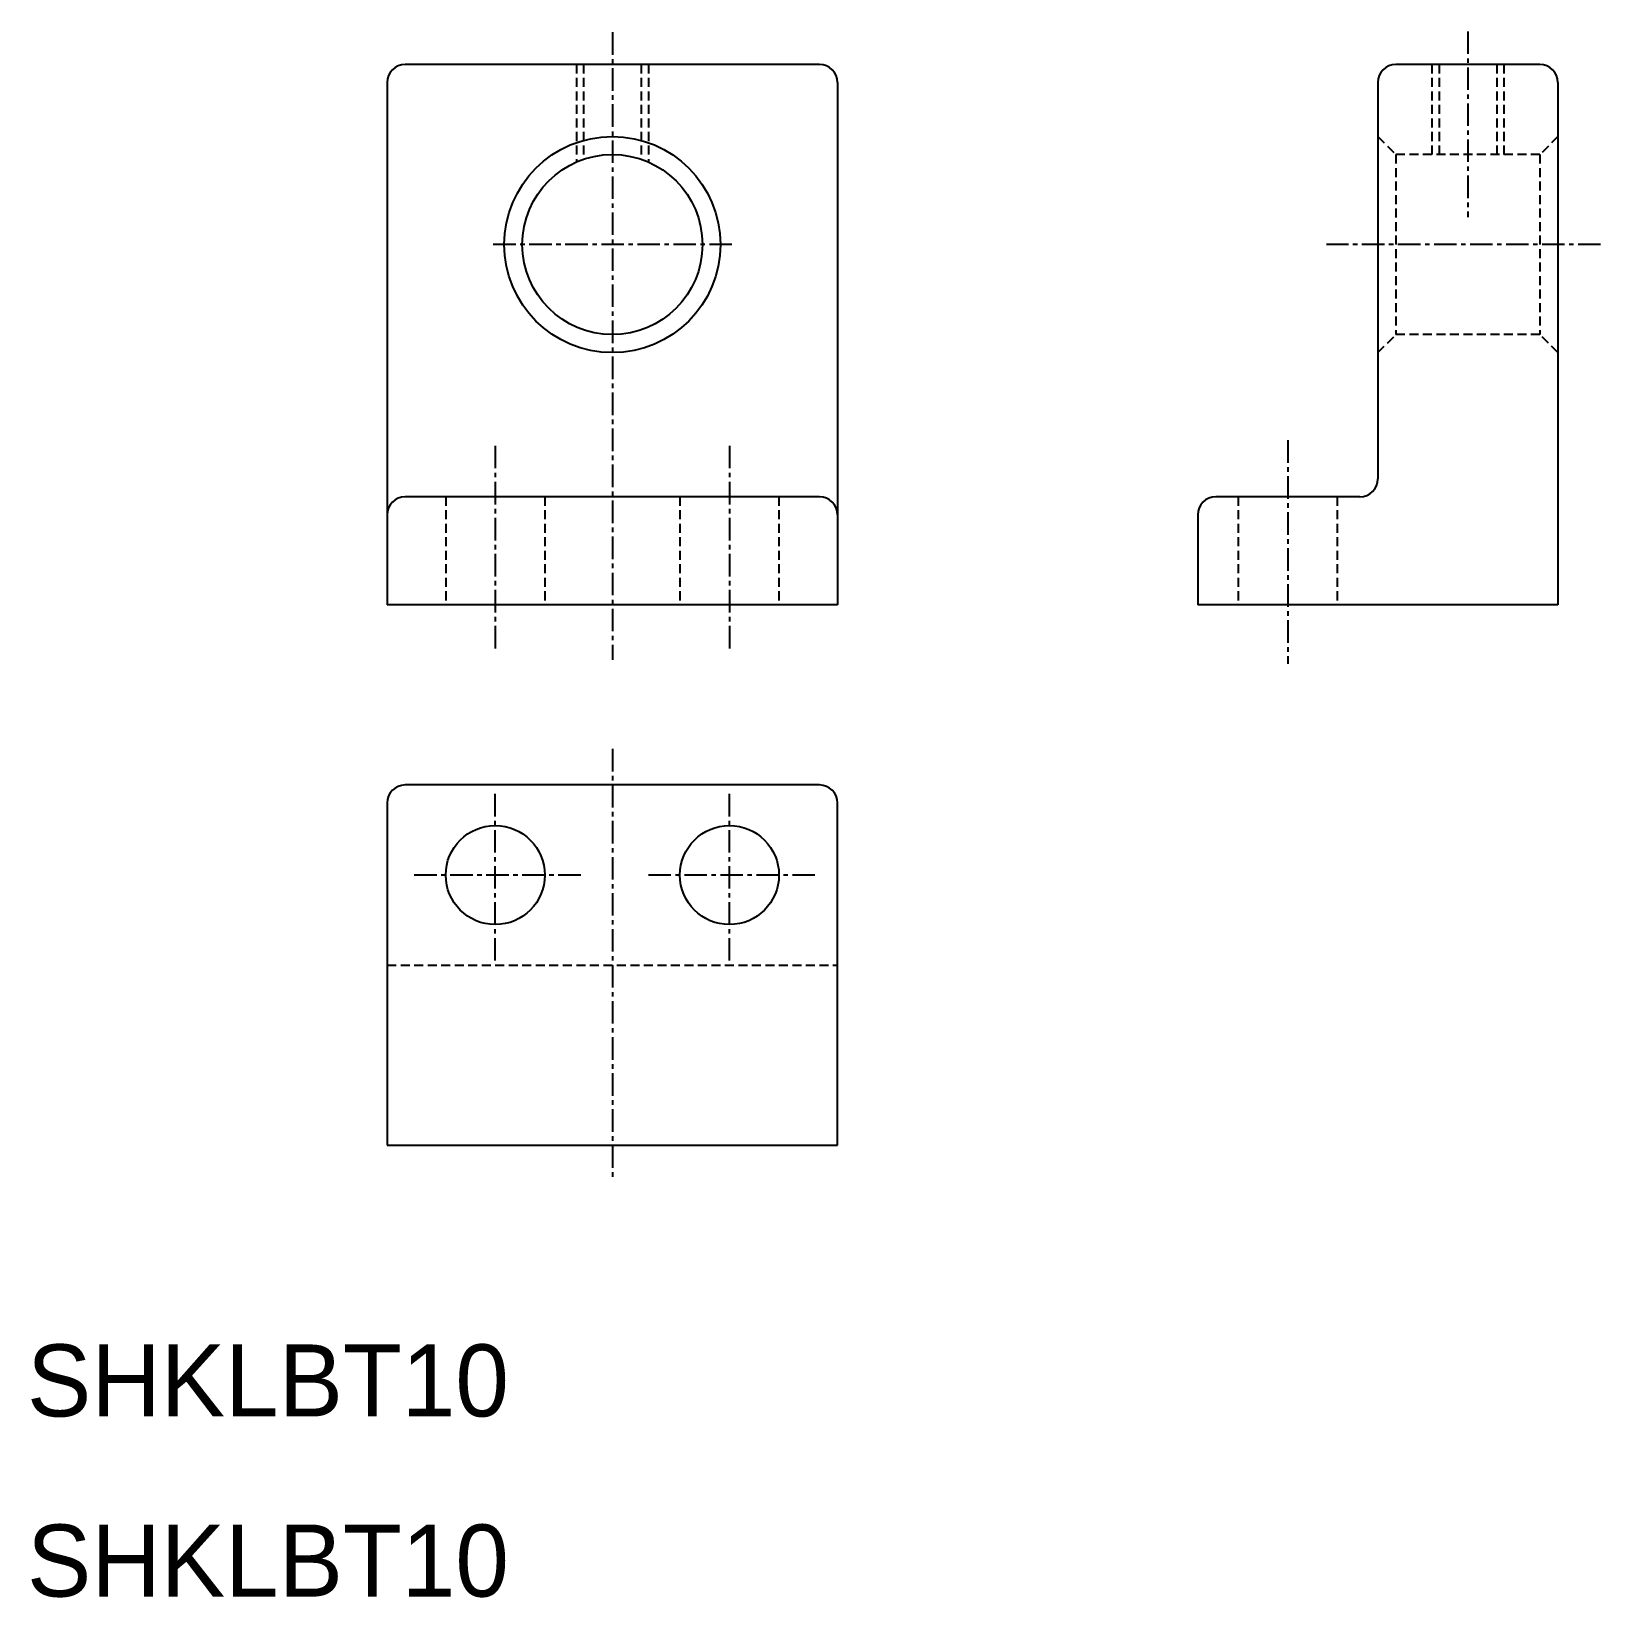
# Model space of a CAD drawing. Extents: x 10.2 to 97.4, y 9.9 to 96.9.
import ezdxf

# ---------------------------------------------------------------- set-up
doc = ezdxf.new("R2010")
doc.units = 0
doc.linetypes.add('CENTER', pattern=[2, 1.25, -0.25, 0.25, -0.25])
doc.linetypes.add('DASHED', pattern=[0.75, 0.5, -0.25])
doc.layers.get('0').update_dxf_attribs({"linetype": 'CONTINUOUS'})
doc.layers.add('CENTER', color=1, linetype='CENTER')

msp = doc.modelspace()

# ---------------------------------------------------------------- linework, layer by layer
at = {"color": 7, "linetype": 'CONTINUOUS'}
for p, q in [((54, 95.057), (31, 95.057)), ((94, 95.057), (86, 95.057)), ((30, 94.057), (30, 65.057)), ((55, 94.057), (55, 65.057)), ((85, 94.057), (85, 72.057)), ((95, 94.057), (95, 65.057)), ((54, 71.057), (31, 71.057)), ((84, 71.057), (76, 71.057)), ((75, 70.057), (75, 65.057)), ((55, 65.057), (30, 65.057)), ((95, 65.057), (75, 65.057)), ((54, 55.057), (31, 55.057)), ((30, 54.057), (30, 35.057)), ((55, 35.057), (55, 54.057)), ((30, 35.057), (55, 35.057))]:
    msp.add_line(p, q, dxfattribs=at)
at = {"color": 3, "linetype": 'DASHED'}
for p, q in [((40.5, 95.057), (40.5, 89.639)), ((40.9, 95.057), (40.9, 89.794)), ((44.1, 95.057), (44.1, 89.794)), ((44.5, 95.057), (44.5, 89.639)), ((88, 95.057), (88, 90.057)), ((88.4, 95.057), (88.4, 90.057)), ((91.6, 95.057), (91.6, 90.057)), ((92, 95.057), (92, 90.057)), ((85, 91.057), (86, 90.057)), ((95, 91.057), (94, 90.057)), ((94, 90.057), (86, 90.057)), ((86, 90.057), (86, 80.057)), ((94, 90.057), (94, 80.057)), ((85, 79.057), (86, 80.057)), ((94, 80.057), (86, 80.057)), ((95, 79.057), (94, 80.057)), ((33.25, 71.057), (33.25, 65.057)), ((38.75, 71.057), (38.75, 65.057)), ((46.25, 71.057), (46.25, 65.057)), ((51.75, 71.057), (51.75, 65.057)), ((77.25, 71.057), (77.25, 65.057)), ((82.75, 71.057), (82.75, 65.057)), ((30, 45.057), (55, 45.057))]:
    msp.add_line(p, q, dxfattribs=at)
at = {"color": 7, "linetype": 'CONTINUOUS'}
for centre, radius in [((42.5, 85.057), 6), ((42.5, 85.057), 5), ((36, 50.057), 2.75), ((49, 50.057), 2.75)]:
    msp.add_circle(centre, radius, dxfattribs=at)
for centre, start, end in [((31, 94.057), 90, 180), ((54, 94.057), 0, 90), ((86, 94.057), 90, 180), ((94, 94.057), 0, 90), ((84, 72.057), 270, 360), ((31, 70.057), 90, 180), ((54, 70.057), 0, 90), ((76, 70.057), 90, 180), ((31, 54.057), 90, 180), ((54, 54.057), 360, 90)]:
    msp.add_arc(centre, 1, start, end, dxfattribs=at)
at = {"layer": 'CENTER', "color": 1, "linetype": 'CENTER'}
for p, q in [((42.5, 96.843), (42.5, 62)), ((90, 96.892), (90, 86.57)), ((49.138, 85.057), (35.81, 85.057)), ((97.37, 85.057), (82.145, 85.057)), ((80, 74.199), (80, 61.783)), ((36, 73.886), (36, 62.548)), ((49, 73.886), (49, 62.548)), ((42.5, 57.057), (42.5, 33.057)), ((36, 45.307), (36, 54.807)), ((49, 45.307), (49, 54.807)), ((40.75, 50.057), (31.25, 50.057)), ((53.75, 50.057), (44.25, 50.057))]:
    msp.add_line(p, q, dxfattribs=at)

# ---------------------------------------------------------------- texts
at = {"color": 7, "linetype": 'CONTINUOUS'}
for p in [(10, 20), (10, 10)]:
    msp.add_text('SHKLBT10', height=4, dxfattribs=at).set_placement(p)

doc.saveas('drawing.dxf')
